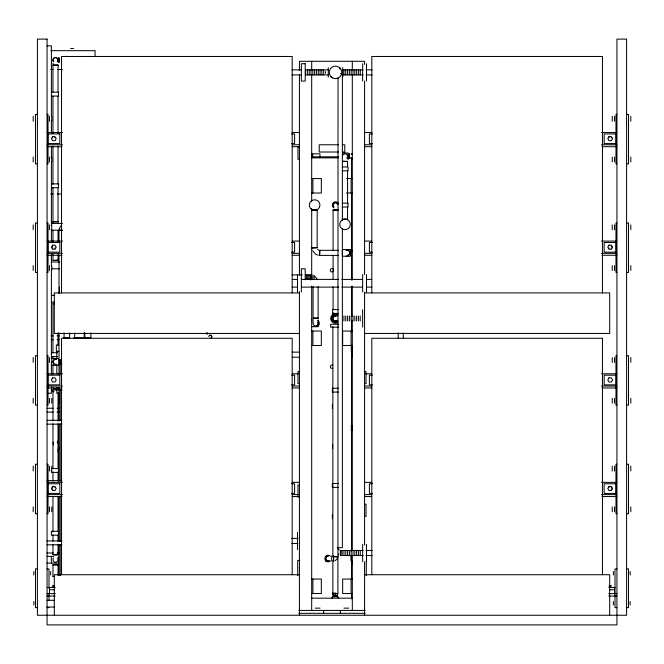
<?xml version="1.0" encoding="UTF-8"?>
<svg xmlns="http://www.w3.org/2000/svg" width="664" height="664" viewBox="0 0 664 664"><rect width="100%" height="100%" fill="white"/><g stroke="black" fill="none" stroke-linecap="round" stroke-linejoin="round"><path stroke-width="1" d="M335.029 592.57L335.254 596.073M349.339 158.148L349.164 153.824L348.99 154.563M60.69 364.428L61.179 359.407M58.947 389.038L59.104 387.486M59.279 448.872L59.428 447.32M310.296 279.793L310.777 274.962M319.45 255.374L319.94 250.353M340.441 555.511L340.931 550.497M207.16 334.067L207.342 332.755M58.756 58.299C59.353 55.867 59.353 64.308 58.756 61.885M60.831 364.245L60.939 363.706L60.416 363.831M59.121 229.072L60.748 226.017M211.393 337.835L211.816 336.557L210.737 335.278M59.146 359.581L59.146 364.254M57.087 387.494L57.411 388.863M342.284 250.527L342.375 255.399M351.165 250.527L351.256 255.399L351.256 250.328M352.028 357.215L352.028 352.144L352.119 357.016M331.685 556.017L331.685 561.088M351.206 561.088L351.206 556.017L351.297 560.889M337.578 558.407L335.229 560.756M208.703 336.557L209.716 335.262M210.911 337.851L211.924 336.557L211.326 335.262L209.235 335.278M312.097 247.797L317.16 247.797L317.16 210.156L312.287 210.065M338.15 210.156L333.087 210.156L338.15 210.156L333.087 210.156L333.087 250.569M53.718 391.768L52.971 391.594L53.718 391.42M57.295 65.329L58.042 65.155L58.042 92.122M346.824 161.601L347.562 161.427L347.562 166.589M342.69 219.236L347.562 219.327L347.562 206.919M346.824 219.502L347.562 219.327L342.69 219.327M53.718 564.649L52.971 564.823L52.971 576.402L54.539 576.402M52.995 221.983L58.017 221.494M52.995 260.587L58.017 260.097M312.121 248.046L317.135 247.547M60.424 363.955L61.785 363.822M60.233 390.324L61.785 390.166M57.278 442.166L58.017 442.091M337.395 547.759L338.125 547.692M52.995 576.651L54.548 576.501M47.061 45.857L51.402 45.857L51.402 116.374M70.708 48.505L73.604 48.505M50.779 50.68L95.076 50.68L95.076 56.623M50.713 69.496L52.929 69.496M57.378 69.496L62.532 69.496M292.077 69.861L301.381 69.861M305.523 69.861L328.265 69.861M342.641 69.861L363.042 69.861M366.105 69.861L372.23 69.861M340.64 73.555L342.375 73.555L342.375 220.556M292.077 74.924L301.381 74.924M328.265 74.924L305.523 74.924L305.581 69.927M342.641 74.924L363.042 74.924M366.105 74.924L372.23 74.924M51.402 92.18L58.523 92.18L58.523 96.039L51.402 96.039M37.408 114.424L35.483 114.424L35.483 163.834L37.408 163.834M47.061 114.424L48.024 114.424L48.024 163.834L47.061 163.834M616.939 114.424L615.976 114.424L615.976 163.834L616.939 163.834M626.592 114.424L628.517 114.424L628.517 163.834L626.592 163.834M47.061 132.518L62.507 132.518M292.185 132.518L299.431 132.518M364.569 132.518L371.815 132.518M601.493 132.518L616.939 132.518M291.587 133.92L294.6 133.92L294.6 143.565L291.587 143.565M372.413 133.92L369.4 133.92L369.4 143.565L372.413 143.565M47.061 144.777L62.507 144.777M292.185 144.777L299.431 144.777M338.391 144.777L319.21 144.777L319.21 152.014L338.391 152.014M343.072 144.777L344.79 144.777L344.79 152.014L342.45 152.014M364.569 144.777L371.815 144.777M601.493 144.777L616.939 144.777M47.061 146.702L61.959 146.702M292.193 146.702L299.431 146.702M364.569 146.702L371.807 146.702M602.04 146.702L616.939 146.702M299.431 147.184L297.978 147.184L297.978 159.252L299.431 159.252M342.375 152.977L348.044 152.977L348.044 159.733M311.682 156.837L338.225 156.837M311.682 157.849L338.225 157.849M347.413 157.849L351.497 157.849L351.497 178.583M342.375 166.971L348.044 166.971L348.044 170.831L342.375 170.831M311.682 178.55L321.334 178.55L321.334 193.025L311.682 193.025M346.525 178.55L352.318 178.55M51.402 183.862L58.523 183.862L58.523 187.721L51.402 187.721M346.525 193.025L352.318 193.025M50.713 193.996L52.929 193.996M57.378 193.996L61.055 193.996M342.375 203.159L348.044 203.159L348.044 207.019L342.375 207.019M312.097 210.156L316.969 210.065M52.971 221.743L58.042 221.743M37.408 222.996L35.483 222.996L35.483 272.406L37.408 272.406M47.061 222.996L48.024 222.996L48.024 272.406L47.061 272.406M616.939 222.996L615.976 222.996L615.976 272.406L616.939 272.406M626.592 222.996L628.517 222.996L628.517 272.406L626.592 272.406M51.402 223.428L62.499 223.428M51.402 230.184L62.507 230.234M47.061 241.09L62.507 241.09M292.185 241.09L299.431 241.09M364.569 241.09L371.815 241.09M601.493 241.09L616.939 241.09M291.587 242.493L294.6 242.493L294.6 252.137L291.587 252.137M372.413 242.493L369.4 242.493L369.4 252.137L372.413 252.137M342.375 249.49L350.459 249.49L350.459 256.238L342.375 256.238M338.25 250.328L319.699 250.328L319.699 255.399L338.25 255.399M47.061 253.349L62.507 253.349M292.185 253.349L299.431 253.349M364.569 253.349L371.815 253.349M601.493 253.349L616.939 253.349M47.061 255.275L61.959 255.275M292.193 255.275L299.431 255.275M364.569 255.275L371.807 255.275M602.04 255.275L616.939 255.275M51.402 262.031L59.669 262.031M51.402 268.787L59.669 268.787M291.994 274.938L302.286 274.938M305.382 274.938L310.528 274.938L310.528 279.81M292.193 279.403L297.364 279.403M301.498 279.403L338.723 279.403M341.827 279.403L362.502 279.403M366.636 279.403L371.807 279.403M292.193 287.122L297.364 287.122M301.498 287.122L338.723 287.122M341.827 287.122L362.502 287.122M366.636 287.122L371.807 287.122M299.431 292.915L54.299 292.915L54.299 333.444L299.431 333.444M364.569 292.915L609.701 292.915L609.701 333.444L364.569 333.444M51.402 295.331L54.506 295.331M51.402 302.078L54.506 302.078M54.539 303.772L52.971 303.772L52.971 352.501M338.632 309.565L332.606 309.565L332.606 313.425L338.632 313.425M311.682 319.94L313.524 319.94M338.706 324.281L330.672 324.281L330.672 327.178L338.706 327.178M311.682 326.688L318.131 326.688L318.131 319.94M311.682 331.037L321.334 331.037L321.334 345.512L311.682 345.512M352.318 331.037L342.666 331.037L342.666 345.512L352.318 345.512M51.086 335.859L53.103 335.859M57.137 335.859L59.146 335.859M63.62 337.793L69.031 337.793M73.712 337.793L84.22 337.793L84.22 332.623M51.086 339.719L53.103 339.719M57.137 339.719L59.146 339.719M58.465 345.031L56.349 345.031L56.349 351.297L58.889 351.297M292.177 352.144L299.398 352.144M51.402 352.75L57.502 352.75M37.408 355.697L35.483 355.697L35.483 405.106L37.408 405.106M47.061 355.697L48.024 355.697L48.024 405.106L47.061 405.106M616.939 355.697L615.976 355.697L615.976 405.106L616.939 405.106M626.592 355.697L628.517 355.697L628.517 405.106L626.592 405.106M51.402 356.609L57.502 356.609M292.177 357.215L299.398 357.215M51.402 358.543L58.523 358.543M60.399 363.723L61.777 363.723M51.402 365.291L58.523 365.291M299.431 371.566L297.978 371.566L297.978 383.634L299.431 383.634M364.569 371.566L366.022 371.566L366.022 383.634L364.569 383.634M47.061 373.791L62.507 373.791M292.185 373.791L298.393 373.791M365.607 373.791L371.815 373.791M601.493 373.791L616.939 373.791M291.587 375.185L294.6 375.185L294.6 384.838L291.587 384.838M372.413 375.185L369.4 375.185L369.4 384.838L372.413 384.838M47.061 386.041L62.507 386.041M292.185 386.041L299.431 386.041M364.569 386.041L371.815 386.041M601.493 386.041L616.939 386.041M47.061 387.975L61.959 387.975M292.193 387.975L299.431 387.975M364.569 387.975L371.807 387.975M602.04 387.975L616.939 387.975M338.391 388.216L332.365 388.216L332.365 392.075L338.391 392.075M51.402 389.901L58.523 389.901M60.208 390.075L61.777 390.075M52.971 391.594L53.718 391.594M59.395 392.797L59.395 403.413M47.061 393.279L51.402 393.279L51.402 387.012M58.889 393.279L56.83 393.279L56.83 389.187M47.061 408.244L53.269 408.244M57.137 408.244L59.478 408.244M47.061 412.103L53.269 412.103M57.137 412.103L59.478 412.103M47.061 420.304L61.827 420.304M47.061 424.163L61.827 424.163M52.971 442.34L53.718 442.34M57.295 442.34L58.042 442.34M37.408 464.26L35.483 464.26L35.483 513.679L37.408 513.679M47.061 464.26L48.024 464.26L48.024 513.679L47.061 513.679M616.939 464.26L615.976 464.26L615.976 513.679L616.939 513.679M626.592 464.26L628.517 464.26L628.517 513.679L626.592 513.679M51.402 468.56L58.523 468.56L58.523 472.419L51.402 472.419L51.402 470.486M47.061 480.62L61.827 480.62M47.061 482.363L62.507 482.363M292.185 482.363L299.431 482.363M364.569 482.363L371.815 482.363M601.493 482.363L616.939 482.363M338.391 483.516L332.365 483.516L332.365 487.376L338.391 487.376M291.587 483.757L294.6 483.757L294.6 493.41L291.587 493.41M372.413 483.757L369.4 483.757L369.4 493.41L372.413 493.41M299.431 484.961L297.978 484.961L297.978 497.029L299.431 497.029M47.061 494.614L62.507 494.614M292.185 494.614L298.393 494.614M364.569 494.614L371.815 494.614M601.493 494.614L616.939 494.614M47.061 496.547L61.959 496.547M292.193 496.547L298.393 496.547M364.569 496.547L371.807 496.547M602.04 496.547L616.939 496.547M364.569 504.266L366.022 504.266L366.022 516.326L364.569 516.326M291.77 538.404L297.895 538.404M47.061 540.936L61.827 540.936M291.77 543.476L297.895 543.476M47.061 544.795L61.827 544.795M338.034 547.692L342.375 547.692L342.375 228.839M337.412 547.933L338.15 547.933M363.1 550.473L340.682 550.473L340.682 555.536L363.1 555.536M366.154 550.473L372.263 550.473M47.061 553.004L53.269 553.004M57.137 553.004L59.478 553.004M366.154 555.536L372.263 555.536M47.061 556.382L53.742 556.382M337.91 556.739L332.847 556.739L332.847 326.655M299.68 560.408L297.713 560.408L297.713 575.721M325.7 561.204L329.709 561.204M47.061 563.138L58.523 563.138L58.523 556.382M37.408 568.923L35.483 568.923L35.483 607.626L37.408 607.626M47.061 568.923L48.995 568.923L48.995 588.279M616.939 568.923L615.005 568.923L615.005 607.626L616.939 607.626M626.592 568.923L628.517 568.923L628.517 607.626L626.592 607.626M299.431 574.717L54.299 574.717L54.299 615.254M364.569 574.717L609.701 574.717L609.701 615.254M311.682 579.058L321.334 579.058L321.334 593.533L311.682 593.533M352.318 579.058L342.666 579.058L342.666 593.533L352.318 593.533M52.539 585.565L54.606 585.565M609.145 585.565L611.22 585.565M52.539 586.536L54.606 586.536M609.145 586.536L611.22 586.536M47.061 587.507L55.228 587.507M608.83 587.507L615.005 587.507M49.476 589.773L54.655 589.773M609.344 589.773L614.524 589.773M47.061 593.633L55.228 593.633M608.772 593.633L616.939 593.633M47.061 596.048L55.228 596.048M608.772 596.048L616.939 596.048M311.682 598.164L352.559 598.164M47.061 600.289L54.307 600.289M47.061 607.045L54.307 607.045M47.061 607.626L48.995 607.626M315.209 608.141L320.031 608.141M343.969 608.141L348.791 608.141M298.833 610.423L365.167 610.423M298.833 613.32L365.167 613.32M334.166 595.268L335.137 595.293A3.254 3.254 0 0 0 331.875 598.53M59.03 229.985L62.499 230.333M52.995 303.523L54.548 303.68M332.871 556.498L337.885 556.988M335.378 593.475L337.885 593.724M53.718 65.329L52.971 65.155L52.971 92.122M57.295 564.649L58.042 564.823L58.042 575.439M332.855 556.598L333.585 556.747L333.428 556.034M318.214 255.25L315.475 254.113L312.678 250.702M318.728 250.137L317.591 249.207M314.753 276.224L317.55 279.635M339.279 550.041L338.582 549.344M206.512 332.755L207.11 334.05M53.095 443.618L53.469 444.847M333.32 556.042L333.818 561.063M335.32 593.533L335.561 596.048M630.8 116.349L630.8 121.18M630.8 157.077L630.8 161.908M630.8 224.922L630.8 229.752M630.8 265.65L630.8 270.48M630.8 357.622L630.8 362.453M630.8 398.35L630.8 403.172M630.8 466.194L630.8 471.017M630.8 506.922L630.8 511.745M630.153 571.546L630.153 574.991M630.153 601.559L630.153 605.004M614.524 116.349L614.524 121.18M614.524 157.077L614.524 161.908M614.524 224.922L614.524 229.752M614.524 265.65L614.524 270.48M614.524 357.622L614.524 362.453M614.524 398.35L614.524 403.172M614.524 466.194L614.524 471.017M614.524 506.922L614.524 511.745M614.524 587.507L614.524 593.633M613.378 571.546L613.378 574.991M613.378 601.559L613.378 605.004M612.249 116.349L612.249 121.18M612.249 157.077L612.249 161.908M612.249 224.922L612.249 229.752M612.249 265.65L612.249 270.48M612.249 357.622L612.249 362.453M612.249 398.35L612.249 403.172M612.249 466.194L612.249 471.017M612.249 506.922L612.249 511.745M602.464 292.915L602.464 56.473L371.807 56.473L371.807 292.915M602.464 574.717L602.464 338.275L371.807 338.275L371.807 574.717M403.297 332.896L403.297 338.084M398.226 332.896L398.226 338.084M366.503 63.711L366.503 81.083M366.503 274.581L366.503 291.952M366.503 544.314L366.503 561.686M366.287 560.408L366.287 575.721M364.569 64.408L364.569 61.295L299.431 61.295L299.431 70.492M364.569 80.983L364.569 274.73M364.569 292.343L364.569 545.152M364.569 561.727L364.569 615.254M362.644 63.711L362.644 81.083M362.644 274.581L362.644 291.952M362.644 309.806L362.644 327.178M362.644 544.314L362.644 561.686M360.228 69.927L360.228 74.866M360.228 316.022L360.228 320.961M360.228 550.531L360.228 555.469M358.419 69.927L358.419 74.866M358.419 316.022L358.419 320.961M358.419 550.531L358.419 555.469M356.609 69.927L356.609 74.866M356.609 316.022L356.609 320.961M356.609 550.531L356.609 555.469M354.8 69.927L354.8 74.866M354.8 316.022L354.8 320.961M354.8 550.531L354.8 555.469M352.991 69.927L352.991 74.866M352.991 316.022L352.991 320.961M352.991 550.531L352.991 555.469M352.509 153.882L352.509 154.372M352.509 158.339L352.509 158.829M352.509 250.394L352.509 250.884M352.509 346.898L352.509 351.845M352.509 425.317L352.509 430.255M352.318 61.295L352.318 70.492M352.318 74.766L352.318 279.909M352.318 286.126L352.318 316.172M352.318 320.322L352.318 550.331M352.318 555.511L352.318 610.423M352.028 561.072L352.028 564.101M351.787 153.882L351.787 154.372M351.787 158.339L351.787 158.829M351.787 250.394L351.787 250.884M351.787 346.898L351.787 351.845M351.787 425.317L351.787 430.255M351.497 193.05L351.497 280.05M351.497 286.217L351.497 316.296M351.497 320.38L351.497 331.826M351.497 345.222L351.497 551.236M351.497 555.378L351.497 579.182M351.497 593.674L351.497 598.853M351.181 69.927L351.181 74.866M351.297 153.824L351.297 154.563M351.297 158.148L351.297 158.887M351.181 316.022L351.181 320.961M351.297 346.84L351.297 351.903M351.297 425.25L351.297 430.314M351.181 550.531L351.181 555.469M351.107 178.55L351.107 193.025M351.107 331.037L351.107 345.512M351.107 579.058L351.107 593.533M349.372 69.927L349.372 74.866M349.372 316.022L349.372 320.961M349.372 550.531L349.372 555.469M349.164 153.824L349.164 158.148M347.562 69.927L347.562 74.866M347.562 170.731L347.562 203.815M347.562 316.022L347.562 320.961M347.562 550.531L347.562 555.469M345.753 69.927L345.753 74.866M345.753 316.022L345.753 320.961M345.753 550.531L345.753 555.469M343.944 69.927L343.944 74.866M343.944 316.022L343.944 320.961M343.944 550.531L343.944 555.469M342.74 67.686L342.74 77.099M342.134 550.531L342.134 555.469M340.325 550.531L340.325 555.469M340.35 610.423L340.35 613.32M339.843 67.686L339.843 69.064M338.515 553.884L338.515 554.979M338.034 77.696L337.91 593.475L332.847 593.475L332.847 560.383M333.569 556.017L333.569 561.088M333.087 255.748L333.087 279.577M333.087 286.831L333.087 309.623M333.087 312.736L333.087 314.811M332.606 444.672L332.606 448.532M332.365 404.625L332.365 408.484M332.365 514.882L332.365 518.742M331.153 76.468L331.153 77.099M328.257 67.686L328.257 77.099M325.484 71.513L325.484 73.272M323.675 69.927L323.675 74.866M323.65 610.423L323.65 613.32M321.866 69.927L321.866 74.866M320.056 69.927L320.056 74.866M319.94 157.011L319.94 153.824L312.702 153.824L312.702 157.327M318.247 69.927L318.247 74.866M318.131 286.624L318.131 318.247L315.591 318.496L313.059 318.247L313.059 286.624M316.438 69.927L316.438 74.866M314.628 69.927L314.628 74.866M314.147 275.494L314.147 278.349M313.059 321.061L313.059 322.928M312.893 178.55L312.893 193.025M312.893 331.037L312.893 345.512M312.893 579.058L312.893 593.533M312.819 69.927L312.819 74.866M312.852 275.004L312.852 279.453M312.213 153.882L312.213 156.355M311.682 61.295L311.682 70.492M311.682 74.766L311.682 201.333M311.682 208.421L311.682 274.83M311.682 286.126L311.682 610.423M311.491 153.882L311.491 156.355M311.549 275.004L311.549 279.453M311.009 69.927L311.009 74.866M310.254 275.004L310.254 279.453M309.2 69.927L309.2 74.866M308.959 275.004L308.959 279.453M307.664 275.004L307.664 279.453M307.391 69.927L307.391 74.866M306.361 275.004L306.361 279.453M305.216 279.718L305.216 268.787L301.356 268.787L301.356 291.952M299.431 74.766L299.431 275.062M299.431 291.604L299.431 615.254M297.497 274.581L297.497 291.952M297.497 532.254L297.497 549.626M292.193 292.915L292.193 56.473L61.536 56.473L61.536 292.915M292.193 574.717L292.193 338.275L61.536 338.275L61.536 574.717M90.852 332.764L90.852 337.793L84.818 337.793L84.818 332.764M74.683 333.013L74.683 338.2M69.62 333.013L69.62 338.2M64.068 332.921L64.068 338.109M60.939 359.382L60.939 364.254M60.208 363.723L60.208 374.064M60.208 389.569L60.208 420.586M60.208 423.69L60.208 481.3M60.208 496.058L60.208 541.55M60.208 544.538L60.208 575.663M59.362 287.122L59.362 293.33M59.196 387.494L59.196 389.062M59.055 359.382L59.055 364.453M58.93 57.552L58.93 62.623M59.005 230.234L59.005 241.646M59.005 255.125L59.005 293.505M59.005 332.921L59.005 359.888M59.005 364.038L59.005 374.413M59.005 388.93L59.005 421.084M59.005 424.196L59.005 481.251M59.005 496.805L59.005 541.409M59.005 544.521L59.005 575.638M58.158 440.813L58.158 443.842M58.158 448.881L58.158 451.91M58.042 96.263L58.042 133.597M58.042 146.038L58.042 184.409M58.042 187.522L58.042 223.162M58.042 230.391L58.042 241.754M58.042 254.146L58.042 260.346L52.971 260.346L52.971 254.146M58.042 332.805L58.042 345.247M58.042 392.632L58.042 420.934M58.042 423.698L58.042 468.635M58.042 471.739L58.042 481.076M58.042 496.63L58.042 531.881M58.042 534.993L58.042 541.21M58.042 544.322L58.042 554.689L55.502 554.938L52.971 554.689L52.971 544.322M57.311 387.494L57.311 389.062M56.83 351.297L56.83 358.469M56.83 364.611L56.83 373.832M52.971 63.221L52.971 64.167M52.971 96.263L52.971 133.597M52.971 146.038L52.971 184.409M52.971 187.522L52.971 223.162M52.971 230.391L52.971 241.754M52.971 356.651L52.971 358.726M52.971 364.943L52.971 374.28M52.971 389.834L52.971 420.934M52.971 423.698L52.971 468.635M52.971 471.739L52.971 481.076M52.971 496.63L52.971 531.881M52.971 534.993L52.971 541.21M51.75 116.349L51.75 121.18M51.75 157.077L51.75 161.908M51.75 224.922L51.75 229.752M51.75 265.65L51.75 270.48M51.75 357.622L51.75 362.453M51.75 398.35L51.75 403.172M51.75 466.194L51.75 471.017M51.75 506.922L51.75 511.745M51.402 120.524L51.402 132.974M51.402 146.453L51.402 157.858M51.402 162.008L51.402 225.362M51.402 229.42L51.402 241.862M51.402 254.312L51.402 265.891M51.402 269.866L51.402 358.021M51.402 362.171L51.402 374.612M51.402 556.382L51.402 563.138M50.622 571.546L50.622 574.991M49.476 116.349L49.476 121.18M49.476 157.077L49.476 161.908M49.476 224.922L49.476 229.752M49.476 265.65L49.476 270.48M49.476 357.622L49.476 362.453M49.476 398.35L49.476 403.172M49.476 466.194L49.476 471.017M49.476 506.922L49.476 511.745M49.476 587.507L49.476 593.633M48.995 593.367L48.995 600.497M33.847 571.546L33.847 574.991M33.847 601.559L33.847 605.004M33.2 116.349L33.2 121.18M33.2 157.077L33.2 161.908M33.2 224.922L33.2 229.752M33.2 265.65L33.2 270.48M33.2 357.622L33.2 362.453M33.2 398.35L33.2 403.172M33.2 466.194L33.2 471.017M33.2 506.922L33.2 511.745M342.69 155.384A2.531 2.531 0 0 1 346.434 154.247A2.531 2.531 0 0 1 346.815 158.148M333.087 205.093A2.531 2.515 0 0 1 337.951 204.138M317.931 322.339A2.531 2.531 0 0 1 316.089 325.8A2.531 2.531 0 0 1 313.059 323.318M337.727 322.563A4.706 4.706 0 0 1 330.672 318.488A4.706 4.706 0 0 1 337.727 314.412M338.026 321.135A3.743 3.743 0 0 1 332.73 321.135A3.743 3.743 0 0 1 332.73 315.848A3.743 3.743 0 0 1 338.026 315.848M53.161 387.494A2.531 2.531 0 0 0 56.473 388.863L55.502 389.062A2.531 2.515 -90 0 1 53.195 387.494M335.137 596.064A2.531 2.515 -90 0 1 332.822 592.57A2.531 2.531 0 0 0 334.639 596.023A2.531 2.531 0 0 0 337.669 593.533M336.93 595.309A2.54 2.531 0 0 1 336.108 595.857M334.166 595.857A2.54 2.531 0 0 1 333.345 595.309M57.295 557.967A2.531 2.531 0 0 1 57.295 561.553A2.531 2.531 0 0 1 53.718 561.553A2.531 2.531 0 0 1 53.718 557.967M328.116 556.025A2.531 2.515 -90 0 0 325.659 559.055A2.531 2.515 -90 0 0 329.095 560.889A2.531 2.531 0 0 1 325.659 559.046A2.531 2.531 0 0 1 328.141 556.017A2.531 2.515 90 0 0 325.634 558.548A2.531 2.515 90 0 0 328.141 561.08M53.718 61.885A2.531 2.531 0 0 1 53.718 58.299A2.531 2.531 0 0 1 57.295 58.299A2.531 2.531 0 0 1 57.295 61.885A2.531 2.515 -90 0 0 55.502 57.56A2.531 2.515 90 0 0 53.195 61.055M317.774 320.496A3.254 3.254 0 0 1 317.774 326.132M316.994 326.464A3.254 3.254 0 0 1 315.309 326.464M333.992 207.915A3.254 3.254 0 0 1 333.32 202.786A3.254 3.254 0 0 1 338.441 203.466M332.847 368.205A1.685 1.685 0 0 1 330.315 366.744A1.685 1.685 0 0 1 332.847 365.283M333.635 270.671A1.685 1.685 0 0 1 331.029 271.618A1.685 1.685 0 0 1 331.029 268.854A1.685 1.685 0 0 1 333.635 269.8M330.44 560.856A3.254 3.254 0 0 1 325.833 560.856A3.254 3.254 0 0 1 325.833 556.249A3.254 3.254 0 0 1 330.44 556.249M335.976 595.384A3.254 3.254 0 0 1 338.391 598.53M347.878 256.013A3.254 3.254 0 0 1 346.185 256.013M345.404 250.046A3.254 3.254 0 0 1 348.658 250.046M608.929 137.921A1.444 1.444 0 0 1 609.162 137.622M611.204 137.622A1.444 1.444 0 0 1 611.436 137.921M611.436 247.946A1.444 1.444 0 0 1 611.204 248.245M609.162 248.245A1.444 1.444 0 0 1 608.929 247.946M611.204 246.195A1.444 1.444 0 0 1 611.586 246.842M611.586 488.862A1.444 1.444 0 0 1 611.204 489.509M608.929 487.766A1.444 1.444 0 0 1 609.162 487.467M611.204 487.467A1.444 1.444 0 0 1 611.436 487.766M52.564 137.921A1.444 1.444 0 0 1 52.796 137.622M54.838 137.622A1.444 1.444 0 0 1 55.07 137.921M55.07 247.946A1.444 1.444 0 0 1 54.838 248.245M52.796 248.245A1.444 1.444 0 0 1 52.564 247.946M52.414 246.842A1.444 1.444 0 0 1 52.796 246.195M52.796 489.509A1.444 1.444 0 0 1 52.414 488.862M52.564 487.766A1.444 1.444 0 0 1 52.796 487.467M54.838 487.467A1.444 1.444 0 0 1 55.07 487.766M52.622 136.577L51.427 138.643L52.622 140.718L55.012 140.718L56.208 138.643L55.012 136.577L52.622 136.577M52.622 245.149L51.427 247.216L52.622 249.291L55.012 249.291L56.208 247.216L55.012 245.149L52.622 245.149M52.622 377.849L51.427 379.916L52.622 381.983L55.012 381.983L56.208 379.916L55.012 377.849L52.622 377.849M52.622 486.421L51.427 488.488L52.622 490.555L55.012 490.555L56.208 488.488L55.012 486.421L52.622 486.421M608.988 136.577L607.792 138.643L608.988 140.718L611.378 140.718L612.573 138.643L611.378 136.577L608.988 136.577M608.988 245.149L607.792 247.216L608.988 249.291L611.378 249.291L612.573 247.216L611.378 245.149L608.988 245.149M608.988 377.849L607.792 379.916L608.988 381.983L611.378 381.983L612.573 379.916L611.378 377.849L608.988 377.849M608.988 486.421L607.792 488.488L608.988 490.555L611.378 490.555L612.573 488.488L611.378 486.421L608.988 486.421M53.161 65.064L58.042 65.155L53.161 65.064M342.69 161.327L347.562 161.427L342.69 161.327M313.25 318.156L318.131 318.247L313.25 318.156M53.161 554.598L58.042 554.689L53.161 554.598M58.042 564.823L52.971 564.823L58.042 564.823M337.669 596.612L332.606 596.612L337.669 596.612M47.061 39.101L37.408 39.101L37.408 615.254L626.592 615.254L626.592 39.101L616.939 39.101L616.939 624.899L47.061 624.899L47.061 39.101M305.216 63.711L301.356 63.711L301.356 81.083L305.216 81.083L305.216 63.711M59.851 133.92L47.783 133.92L47.783 143.565L59.851 143.565L59.851 133.92M616.217 133.92L604.149 133.92L604.149 143.565L616.217 143.565L616.217 133.92M59.851 242.493L47.783 242.493L47.783 252.137L59.851 252.137L59.851 242.493M616.217 242.493L604.149 242.493L604.149 252.137L616.217 252.137L616.217 242.493M59.851 375.185L47.783 375.185L47.783 384.838L59.851 384.838L59.851 375.185M616.217 375.185L604.149 375.185L604.149 384.838L616.217 384.838L616.217 375.185M59.851 483.757L47.783 483.757L47.783 493.41L59.851 493.41L59.851 483.757M616.217 483.757L604.149 483.757L604.149 493.41L616.217 493.41L616.217 483.757M58.523 531.291L51.402 531.291L51.402 535.151L58.523 535.151L58.523 531.291M342.375 228.989A5.312 5.312 0 0 0 350.335 224.391A5.312 5.312 0 0 0 342.375 219.801A5.312 5.312 0 0 0 342.375 228.989M334.208 202.985A2.531 2.515 -90 0 0 333.826 206.877A2.531 2.515 0 0 1 334.216 202.985A2.531 2.515 0 0 1 337.959 204.114A2.531 2.515 -90 0 0 334.208 202.985M349.895 252.362A2.531 2.515 -90 0 0 346.459 250.527A2.531 2.531 0 0 1 349.928 252.37A2.531 2.531 0 0 1 347.438 255.399A2.531 2.515 -90 0 0 349.895 252.362M311.972 209.691A5.312 5.312 0 0 0 319.94 205.093A5.312 5.312 0 0 0 311.972 200.495A5.312 5.312 0 0 0 311.972 209.691M332.365 77.829A6.275 6.275 0 0 0 341.769 72.393A6.275 6.275 0 0 0 332.365 66.964A6.275 6.275 0 0 0 332.365 77.829M333.834 320.496A2.531 2.515 -90 0 0 337.146 320.28A2.531 2.531 0 0 1 333.834 320.496A2.531 2.531 0 0 1 333.187 317.226A2.531 2.531 0 0 1 336.349 316.147A2.531 2.515 -90 0 0 333.187 317.218A2.531 2.515 -90 0 0 333.834 320.496M52.979 361.921A2.531 2.515 -90 0 0 56.465 364.254A2.531 2.531 0 0 1 52.971 361.921A2.531 2.515 -90 0 1 56.465 359.581A2.531 2.531 0 0 0 52.971 361.921"/></g></svg>
